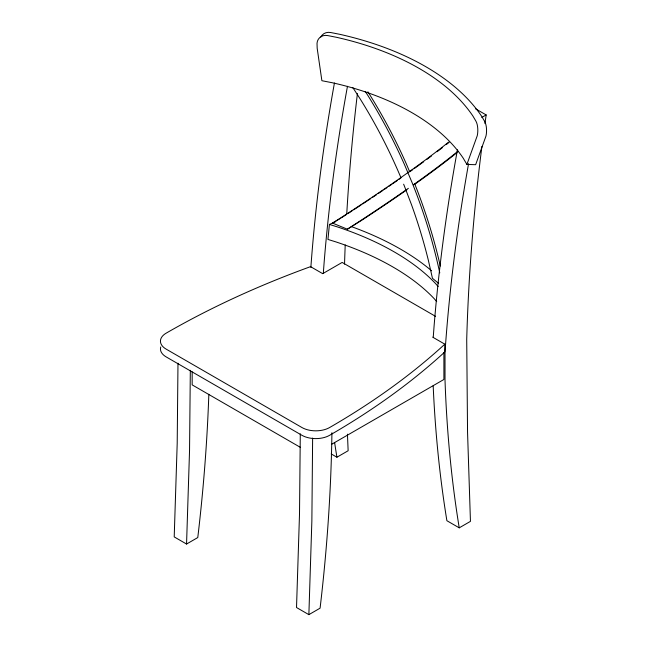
<?xml version="1.0" encoding="UTF-8"?>
<svg xmlns="http://www.w3.org/2000/svg" width="647" height="647" viewBox="0 0 647 647"><rect width="100%" height="100%" fill="white"/><g stroke="black" fill="none" stroke-linecap="round" stroke-linejoin="round"><path stroke-width="0.97" d="M177.982 363.202L177.205 443.211L174.213 536.905L186.554 544.038L189.547 450.344L190.323 370.327M300.289 433.822L299.512 513.831L296.52 607.525L308.87 614.65L311.862 520.956L312.63 438.076M323.314 273.309L324.115 262.633A1513.252 873.685 -60 0 1 346.954 89.132L347.488 86.294M335.267 221.872L329.412 224.436L327.948 239.439L335.672 241.824A225.245 113.654 5.6 0 1 434.266 298.752L436.701 301.534M160.739 346.954A19.572 11.298 0 0 0 166.174 356.909L301.947 435.302A19.572 11.298 0 0 0 329.622 435.302A826.898 477.405 0 0 0 444.829 351.944L444.829 344.172L432.673 337.152L433.28 336.804L434.08 326.12A1513.252 873.685 -60 0 1 456.928 152.627L457.453 149.78M466.899 164.427L477.235 135.765A10.578 3.995 89.3 0 0 475.909 121.126L472.917 116.056A238.905 137.932 0 0 0 336.521 37.308L327.746 35.585A10.578 9.268 40.9 0 0 317.022 43.268L317.167 48.193L321.882 80.705L332.752 82.84A228.488 131.915 0 0 1 463.203 158.151L466.899 164.427L475.642 164.702L485.978 136.04A10.578 3.995 89.3 0 0 484.652 121.401L481.538 116.12A248.157 143.27 0 0 0 339.869 34.331L330.722 32.528A10.578 9.268 40.9 0 0 320.847 37.033M457.995 151.131L454.938 153.646A432.706 43.098 -28.9 0 1 413.336 184.816M412.835 169.595L409.68 171.827L406.276 163.772A435.269 335.122 66.3 0 0 369.494 94.333L367.868 91.817M408.37 188.326L397.169 196.106A432.706 43.098 -28.9 0 1 360.193 220.878L347.382 229.2L332.55 223.102L340.476 218.031A432.706 43.098 -28.9 0 0 402.013 176.801L412.608 169.279A432.706 43.098 -28.9 0 0 448.581 142.122M406.906 189.789L398.835 195.394A435.269 43.349 -28.9 0 1 361.649 220.312L347.382 229.2M341.026 218.047L332.55 223.102M481.797 117.455L486.164 114.931L475.464 108.761M331.426 444.408L443.899 379.474L443.899 352.405M186.554 544.038L197.78 537.552A1601.438 924.595 -60 0 0 208.835 394.29M331.159 453.895L336.917 457.219L348.143 450.741L347.447 434.161M308.87 614.65L320.087 608.172A1601.438 924.595 -60 0 0 331.919 432.738M433.175 385.774A1453.672 839.28 -60 0 0 446.891 520.714L459.233 527.839L470.45 521.361L467.546 432.107L466.713 339.529A1815.142 1047.978 -60 0 1 481.902 146.505M329.412 224.436L337.136 226.83A225.245 113.654 5.6 0 1 435.73 283.75L438.165 286.532M435.544 316.351L342.158 262.431L322.707 273.665L310.552 266.645A826.898 477.405 0 0 0 166.174 333.156A19.572 11.298 0 0 0 166.174 349.137L301.947 427.53A19.572 11.298 0 0 0 329.622 427.53A826.898 477.405 0 0 0 444.829 344.172M300.386 447.36L192.167 384.876L192.167 371.839M438.569 283.346L432.463 278.315L428.338 260.223A432.706 333.148 66.3 0 0 411.355 204.298L404.367 186.012A432.706 333.148 66.3 0 0 403.631 184.201M365.223 91.405L367.908 95.546A432.706 333.148 66.3 0 1 404.472 164.581L412.099 182.624A432.706 333.148 66.3 0 1 439.766 272.872M352.882 87.668L360.177 98.934A432.706 333.148 66.3 0 1 401.011 177.86M484.951 123.561A1815.142 1047.978 -60 0 1 486.164 114.931M468.565 163.675A1513.252 873.685 -60 0 0 445.015 352.049L445.015 380.129A1453.672 839.28 -60 0 0 459.233 527.839M336.917 457.219A1453.672 839.28 -60 0 1 334.604 442.435M344.536 264.122A1815.142 1047.978 -60 0 1 345.223 244.914M346.752 213.947A1815.142 1047.978 -60 0 1 357.411 93.58M414.67 183.756A435.269 335.122 66.3 0 1 440.308 266.054M449.188 142.283A435.269 43.349 -28.9 0 1 446.293 144.58M442.556 147.516A435.269 43.349 -28.9 0 1 437.081 151.73M431.549 155.911A435.269 43.349 -28.9 0 1 426.85 159.413M423.696 161.734A435.269 43.349 -28.9 0 1 414.412 168.471M400.59 178.249A435.269 43.349 -28.9 0 1 398.997 179.365M397.379 180.481A435.269 43.349 -28.9 0 1 392.478 183.869M391.71 184.403A435.269 43.349 -28.9 0 1 388.596 186.538M387.027 187.614A435.269 43.349 -28.9 0 1 384.65 189.231M383.048 190.315A435.269 43.349 -28.9 0 1 378.196 193.599M376.562 194.698A435.269 43.349 -28.9 0 1 372.421 197.464M370.755 198.58A435.269 43.349 -28.9 0 1 368.232 200.263M367.439 200.788A435.269 43.349 -28.9 0 1 362.635 203.967M361.018 205.034A435.269 43.349 -28.9 0 1 353.642 209.871M351.976 210.954A435.269 43.349 -28.9 0 1 347.787 213.68M346.105 214.772A435.269 43.349 -28.9 0 1 341.851 217.513M456.952 152.676A435.269 43.349 -28.9 0 1 414.274 184.621M310.851 267.397A1513.252 873.685 -60 0 1 334.434 82.994M351.329 226.579A234.206 118.175 5.6 0 1 431.622 270.818"/></g></svg>
